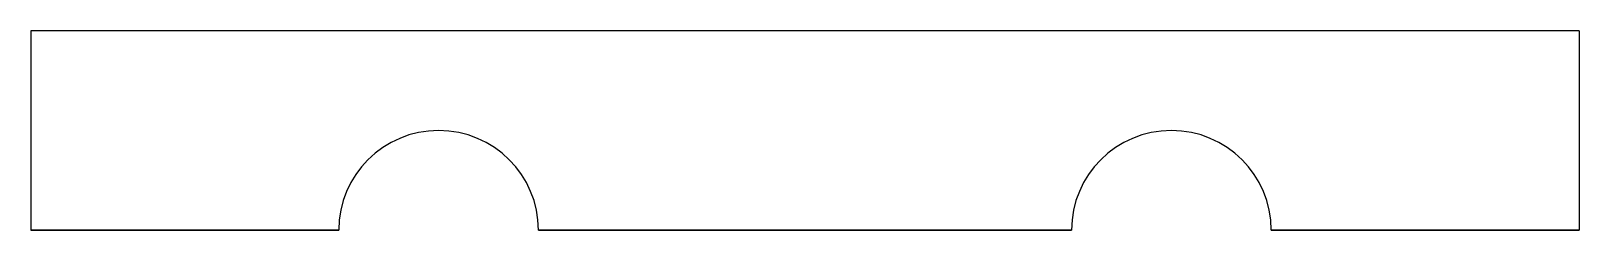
# Model space of a CAD drawing. Extents: x -1.94 to 1.94, y 2.63 to 3.13.
import ezdxf

# ---------------------------------------------------------------- set-up
doc = ezdxf.new("R2010")
doc.units = 0
doc.header["$MEASUREMENT"] = 0
doc.layers.add('MODELSKETCH_VISIBLE', color=7, linetype='CONTINUOUS')

msp = doc.modelspace()

# ---------------------------------------------------------------- linework, layer by layer
at = {"layer": 'MODELSKETCH_VISIBLE'}
for p, q in [((-1.9375, 3.1273), (-1.9375, 2.6273)), ((1.9375, 3.1273), (-1.9375, 3.1273)), ((1.9375, 3.1273), (1.9375, 2.6273)), ((-1.9375, 2.6273), (-1.1671, 2.6273)), ((-1.1671, 2.6273), (-1.9375, 2.6273)), ((0.6671, 2.6273), (-0.6671, 2.6273)), ((-0.6671, 2.6273), (0.6671, 2.6273)), ((1.1671, 2.6273), (1.9375, 2.6273)), ((1.9375, 2.6273), (1.1671, 2.6273))]:
    msp.add_line(p, q, dxfattribs=at)
for centre in [(-0.9171, 2.6273), (0.9171, 2.6273)]:
    msp.add_arc(centre, 0.25, 0, 180, dxfattribs=at)

doc.saveas('drawing.dxf')
